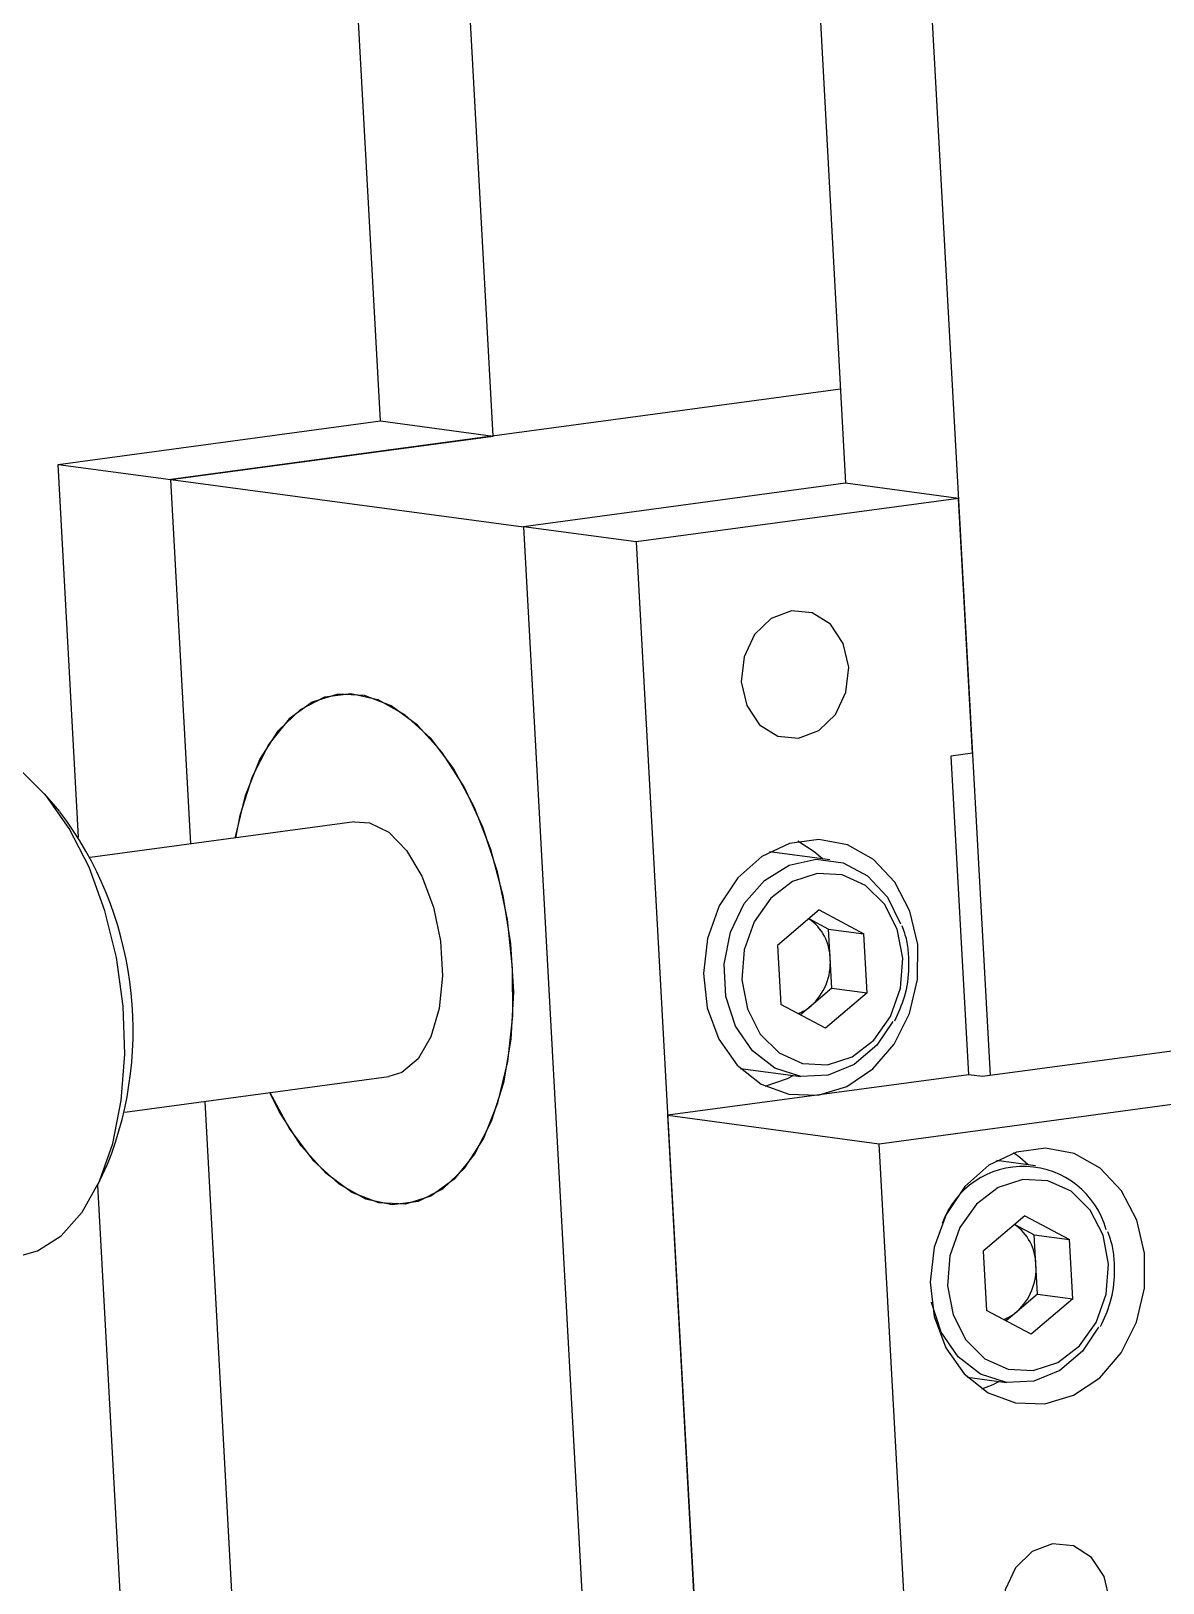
# Model space of a CAD drawing. Header units: millimetres. Extents: x 15 to 589, y 5 to 415.
# Drawn here: x 246.14 to 268.13, y 217.79 to 247.95 of the extents above; entities that cross this region are included whole.
import ezdxf

# ---------------------------------------------------------------- set-up
doc = ezdxf.new("R2010")
doc.units = ezdxf.units.MM
doc.layers.get('0').update_dxf_attribs({"lineweight": 25})

msp = doc.modelspace()

# ---------------------------------------------------------------- linework, layer by layer
at = {"color": 18, "linetype": 'Continuous', "lineweight": 25, "true_color": 0x000000}
for p, q in [((260.981, 257.114), (261.964, 239.162)), ((263.172, 256.821), (264.77, 227.648)), ((252.924, 240.375), (252.266, 252.381)), ((255.115, 240.081), (254.458, 252.087)), ((261.864, 240.991), (248.855, 239.236)), ((246.663, 239.53), (252.924, 240.375)), ((252.924, 240.375), (255.115, 240.081)), ((248.855, 239.236), (255.115, 240.081)), ((246.663, 239.53), (248.855, 239.236)), ((247.06, 232.284), (246.663, 239.53)), ((249.243, 232.155), (248.855, 239.236)), ((248.855, 239.236), (255.703, 238.317)), ((261.964, 239.162), (255.703, 238.317)), ((264.156, 238.869), (261.964, 239.162)), ((264.156, 238.869), (257.895, 238.024)), ((264.427, 233.914), (264.156, 238.869)), ((257.895, 238.024), (255.703, 238.317)), ((255.703, 238.317), (257.603, 203.635)), ((257.895, 238.024), (259.795, 203.342)), ((264.427, 233.914), (264.01, 233.858)), ((264.01, 233.858), (264.349, 227.664)), ((246.697, 232.779), (246.399, 233.126)), ((252.42, 232.584), (247.286, 231.891)), ((261.656, 231.843), (260.486, 231.999)), ((261.448, 230.868), (260.64, 230.18)), ((261.448, 230.868), (262.318, 230.406)), ((261.251, 230.701), (261.633, 230.498)), ((261.633, 230.498), (262.318, 230.406)), ((261.665, 229.923), (261.633, 230.498)), ((262.381, 229.256), (262.318, 230.406)), ((260.64, 230.18), (260.703, 229.03)), ((261.696, 229.348), (261.665, 229.923)), ((261.696, 229.348), (261.293, 229.004)), ((261.696, 229.348), (262.381, 229.256)), ((262.615, 226.325), (286.406, 229.536)), ((261.574, 228.568), (260.703, 229.03)), ((261.293, 229.004), (261.085, 228.827)), ((262.381, 229.256), (261.574, 228.568)), ((271.589, 228.568), (264.623, 227.628)), ((259.922, 227.787), (261.091, 227.63)), ((247.955, 226.936), (253.088, 227.629)), ((264.349, 227.664), (258.506, 226.876)), ((264.623, 227.628), (264.349, 227.664)), ((250.192, 214.814), (249.517, 227.147)), ((259.184, 214.489), (258.506, 226.876)), ((258.506, 226.876), (262.615, 226.325)), ((263.293, 213.938), (262.615, 226.325)), ((265.653, 225.897), (264.894, 225.998)), ((247.427, 225.51), (247.622, 225.924)), ((248.01, 214.943), (247.431, 225.518)), ((265.445, 224.922), (264.637, 224.234)), ((265.445, 224.922), (266.315, 224.46)), ((265.248, 224.755), (265.63, 224.552)), ((265.63, 224.552), (266.315, 224.46)), ((265.662, 223.977), (265.63, 224.552)), ((266.378, 223.31), (266.315, 224.46)), ((264.637, 224.234), (264.7, 223.084)), ((265.693, 223.402), (265.662, 223.977)), ((265.693, 223.402), (265.289, 223.058)), ((266.378, 223.31), (265.571, 222.622)), ((265.693, 223.402), (266.378, 223.31)), ((265.571, 222.622), (264.7, 223.084)), ((265.289, 223.058), (265.082, 222.881)), ((264.329, 221.786), (265.088, 221.684))]:
    msp.add_line(p, q, dxfattribs=at)
at = {"color": 18, "linetype": 'Continuous', "lineweight": 25, "true_color": 0x000000, "flags": 128}
for points in [[(261.047, 234.207), (261.442, 234.355), (261.765, 234.669), (261.97, 235.101), (262.023, 235.586), (261.918, 236.049), (261.669, 236.421), (261.316, 236.643), (260.912, 236.684), (260.517, 236.536), (260.194, 236.221), (259.989, 235.789), (259.936, 235.304), (260.041, 234.841), (260.29, 234.47), (260.643, 234.247), (261.047, 234.207)], [(250.107, 232.272), (250.11, 232.289), (250.303, 233.094), (250.584, 233.791), (250.944, 234.355), (251.369, 234.766), (251.844, 235.008), (252.352, 235.073), (252.875, 234.958), (253.393, 234.668), (253.889, 234.213), (254.343, 233.61), (254.74, 232.88), (255.065, 232.05), (255.306, 231.15), (255.455, 230.211), (255.507, 229.27), (255.459, 228.358), (255.313, 227.509), (255.075, 226.755), (254.753, 226.121), (254.359, 225.632), (253.906, 225.304), (253.412, 225.15), (252.895, 225.175), (252.372, 225.378), (251.863, 225.752), (251.386, 226.283), (250.959, 226.953), (250.776, 227.317)], [(255.493, 229.739), (255.393, 230.683), (255.196, 231.607), (254.912, 232.476), (254.549, 233.259), (254.122, 233.929), (253.645, 234.46), (253.136, 234.834), (252.613, 235.038), (252.095, 235.063), (251.601, 234.908), (251.149, 234.581), (250.755, 234.091), (250.433, 233.458), (250.195, 232.703), (250.107, 232.272)], [(245.873, 224.132), (246.259, 224.24), (246.722, 224.533), (247.129, 224.991), (247.467, 225.597), (247.723, 226.329), (247.888, 227.161), (247.956, 228.062), (247.924, 229.001), (247.794, 229.942), (247.571, 230.853), (247.262, 231.7), (246.879, 232.453), (246.435, 233.083), (245.947, 233.57), (245.432, 233.894), (244.908, 234.045), (244.536, 234.042)], [(252.42, 232.584), (252.712, 232.565), (253.085, 232.379), (253.433, 232.024), (253.731, 231.527), (253.956, 230.925), (254.092, 230.262), (254.129, 229.587), (254.064, 228.951), (253.902, 228.4), (253.655, 227.976), (253.341, 227.71), (253.088, 227.629)], [(261.427, 227.27), (261.985, 227.438), (262.492, 227.777), (262.909, 228.262), (263.207, 228.858), (263.363, 229.519), (263.364, 230.197), (263.213, 230.842), (262.918, 231.406), (262.503, 231.847), (261.999, 232.132), (261.441, 232.24), (260.873, 232.163), (260.336, 231.907), (259.869, 231.491), (259.508, 230.946), (259.28, 230.312), (259.2, 229.636), (259.276, 228.968), (259.501, 228.358), (259.859, 227.851), (260.323, 227.484), (260.859, 227.286), (261.427, 227.27)], [(261.511, 231.862), (261.353, 232.001), (261.035, 232.204)], [(262.882, 228.702), (262.57, 228.239), (262.129, 227.864), (261.621, 227.654), (261.092, 227.63), (260.587, 227.793), (260.152, 228.129), (259.826, 228.607), (259.637, 229.186), (259.603, 229.814), (259.726, 230.434), (259.995, 230.993), (260.387, 231.44), (260.867, 231.736), (261.391, 231.854), (261.915, 231.784), (262.39, 231.532), (262.775, 231.12), (263.031, 230.597)], [(263.076, 229.929), (262.968, 230.493), (262.717, 230.981), (262.348, 231.345), (261.898, 231.55), (261.409, 231.576), (260.93, 231.42), (260.508, 231.097), (260.185, 230.639), (259.991, 230.091), (259.946, 229.507), (260.054, 228.943), (260.304, 228.455), (260.673, 228.091), (261.124, 227.886), (261.613, 227.86), (262.091, 228.016), (262.513, 228.339), (262.837, 228.797), (263.031, 229.345), (263.076, 229.929)], [(250.776, 227.317), (251.165, 226.602), (251.619, 225.999), (252.114, 225.544), (252.633, 225.254), (253.155, 225.14), (253.664, 225.205), (254.139, 225.447), (254.564, 225.857), (254.924, 226.421), (255.205, 227.118), (255.398, 227.924), (255.495, 228.808), (255.493, 229.739)], [(260.397, 227.445), (260.835, 227.592), (260.946, 227.65)], [(265.835, 221.269), (266.393, 221.437), (266.9, 221.776), (267.317, 222.261), (267.615, 222.857), (267.77, 223.518), (267.772, 224.196), (267.62, 224.841), (267.326, 225.405), (266.911, 225.846), (266.406, 226.131), (265.849, 226.239), (265.281, 226.162), (264.743, 225.906), (264.277, 225.49), (263.916, 224.945), (263.687, 224.311), (263.608, 223.634), (263.684, 222.967), (263.909, 222.357), (264.267, 221.85), (264.731, 221.483), (265.267, 221.285), (265.835, 221.269)], [(265.508, 225.916), (265.35, 226.055), (265.226, 226.145)], [(267.073, 223.983), (266.965, 224.547), (266.714, 225.035), (266.345, 225.399), (265.895, 225.604), (265.406, 225.63), (264.927, 225.474), (264.505, 225.151), (264.182, 224.693), (263.988, 224.145), (263.942, 223.561), (264.05, 222.997), (264.301, 222.509), (264.67, 222.145), (265.121, 221.94), (265.609, 221.914), (266.088, 222.07), (266.51, 222.393), (266.834, 222.851), (267.028, 223.399), (267.073, 223.983)], [(266.878, 222.756), (266.567, 222.293), (266.126, 221.918), (265.618, 221.709), (265.088, 221.684), (264.584, 221.847), (264.149, 222.183), (263.822, 222.661), (263.634, 223.24), (263.633, 223.244)], [(264.611, 221.557), (264.832, 221.646), (264.943, 221.704)], [(266.12, 216.067), (266.514, 216.215), (266.838, 216.529), (267.042, 216.962), (267.096, 217.446), (266.99, 217.91), (266.742, 218.281), (266.389, 218.504), (265.984, 218.544), (265.59, 218.396), (265.266, 218.082), (265.062, 217.649), (265.009, 217.165), (265.114, 216.701), (265.362, 216.33), (265.716, 216.107), (266.12, 216.067)]]:
    msp.add_lwpolyline(points, dxfattribs=at)
at = {"color": 18, "linetype": 'Continuous', "lineweight": 25, "true_color": 0x000000}
for centre, radius, start, end in [((241.06, 228.528), 7.06, 338.3552, 37.016), ((260.7, 229.905), 0.965, 1.0442, 55.2777), ((260.533, 229.846), 1.134, 312.0264, 3.8761), ((260.745, 229.638), 0.838, 290.3613, 310.7907), ((265.414, 224.208), 1.674, 15.3456, 160.209), ((264.696, 223.96), 0.965, 1.0445, 55.2774), ((264.53, 223.901), 1.134, 312.0256, 3.8769), ((264.742, 223.692), 0.837, 290.3575, 310.7946)]:
    msp.add_arc(centre, radius, start, end, dxfattribs=at)
for points, knots in [([(263.189, 229.961), (263.181, 230.066), (263.166, 230.274), (263.095, 230.464), (263.06, 230.559)], [0, 0, 0, 0, 0.501812, 1, 1, 1, 1]), ([(262.921, 228.713), (262.99, 228.867), (263.139, 229.195), (263.198, 229.633), (263.191, 229.893), (263.189, 229.961)], [0, 0, 0, 0, 0.393675, 0.84211, 1, 1, 1, 1]), ([(267.186, 224.015), (267.178, 224.12), (267.163, 224.328), (267.092, 224.518), (267.057, 224.613)], [0, 0, 0, 0, 0.501801, 1, 1, 1, 1]), ([(266.917, 222.768), (266.987, 222.921), (267.136, 223.249), (267.195, 223.687), (267.187, 223.948), (267.186, 224.015)], [0, 0, 0, 0, 0.393675, 0.84211, 1, 1, 1, 1])]:
    msp.add_open_spline(points, degree=3, knots=knots, dxfattribs=at)

doc.saveas('drawing.dxf')
